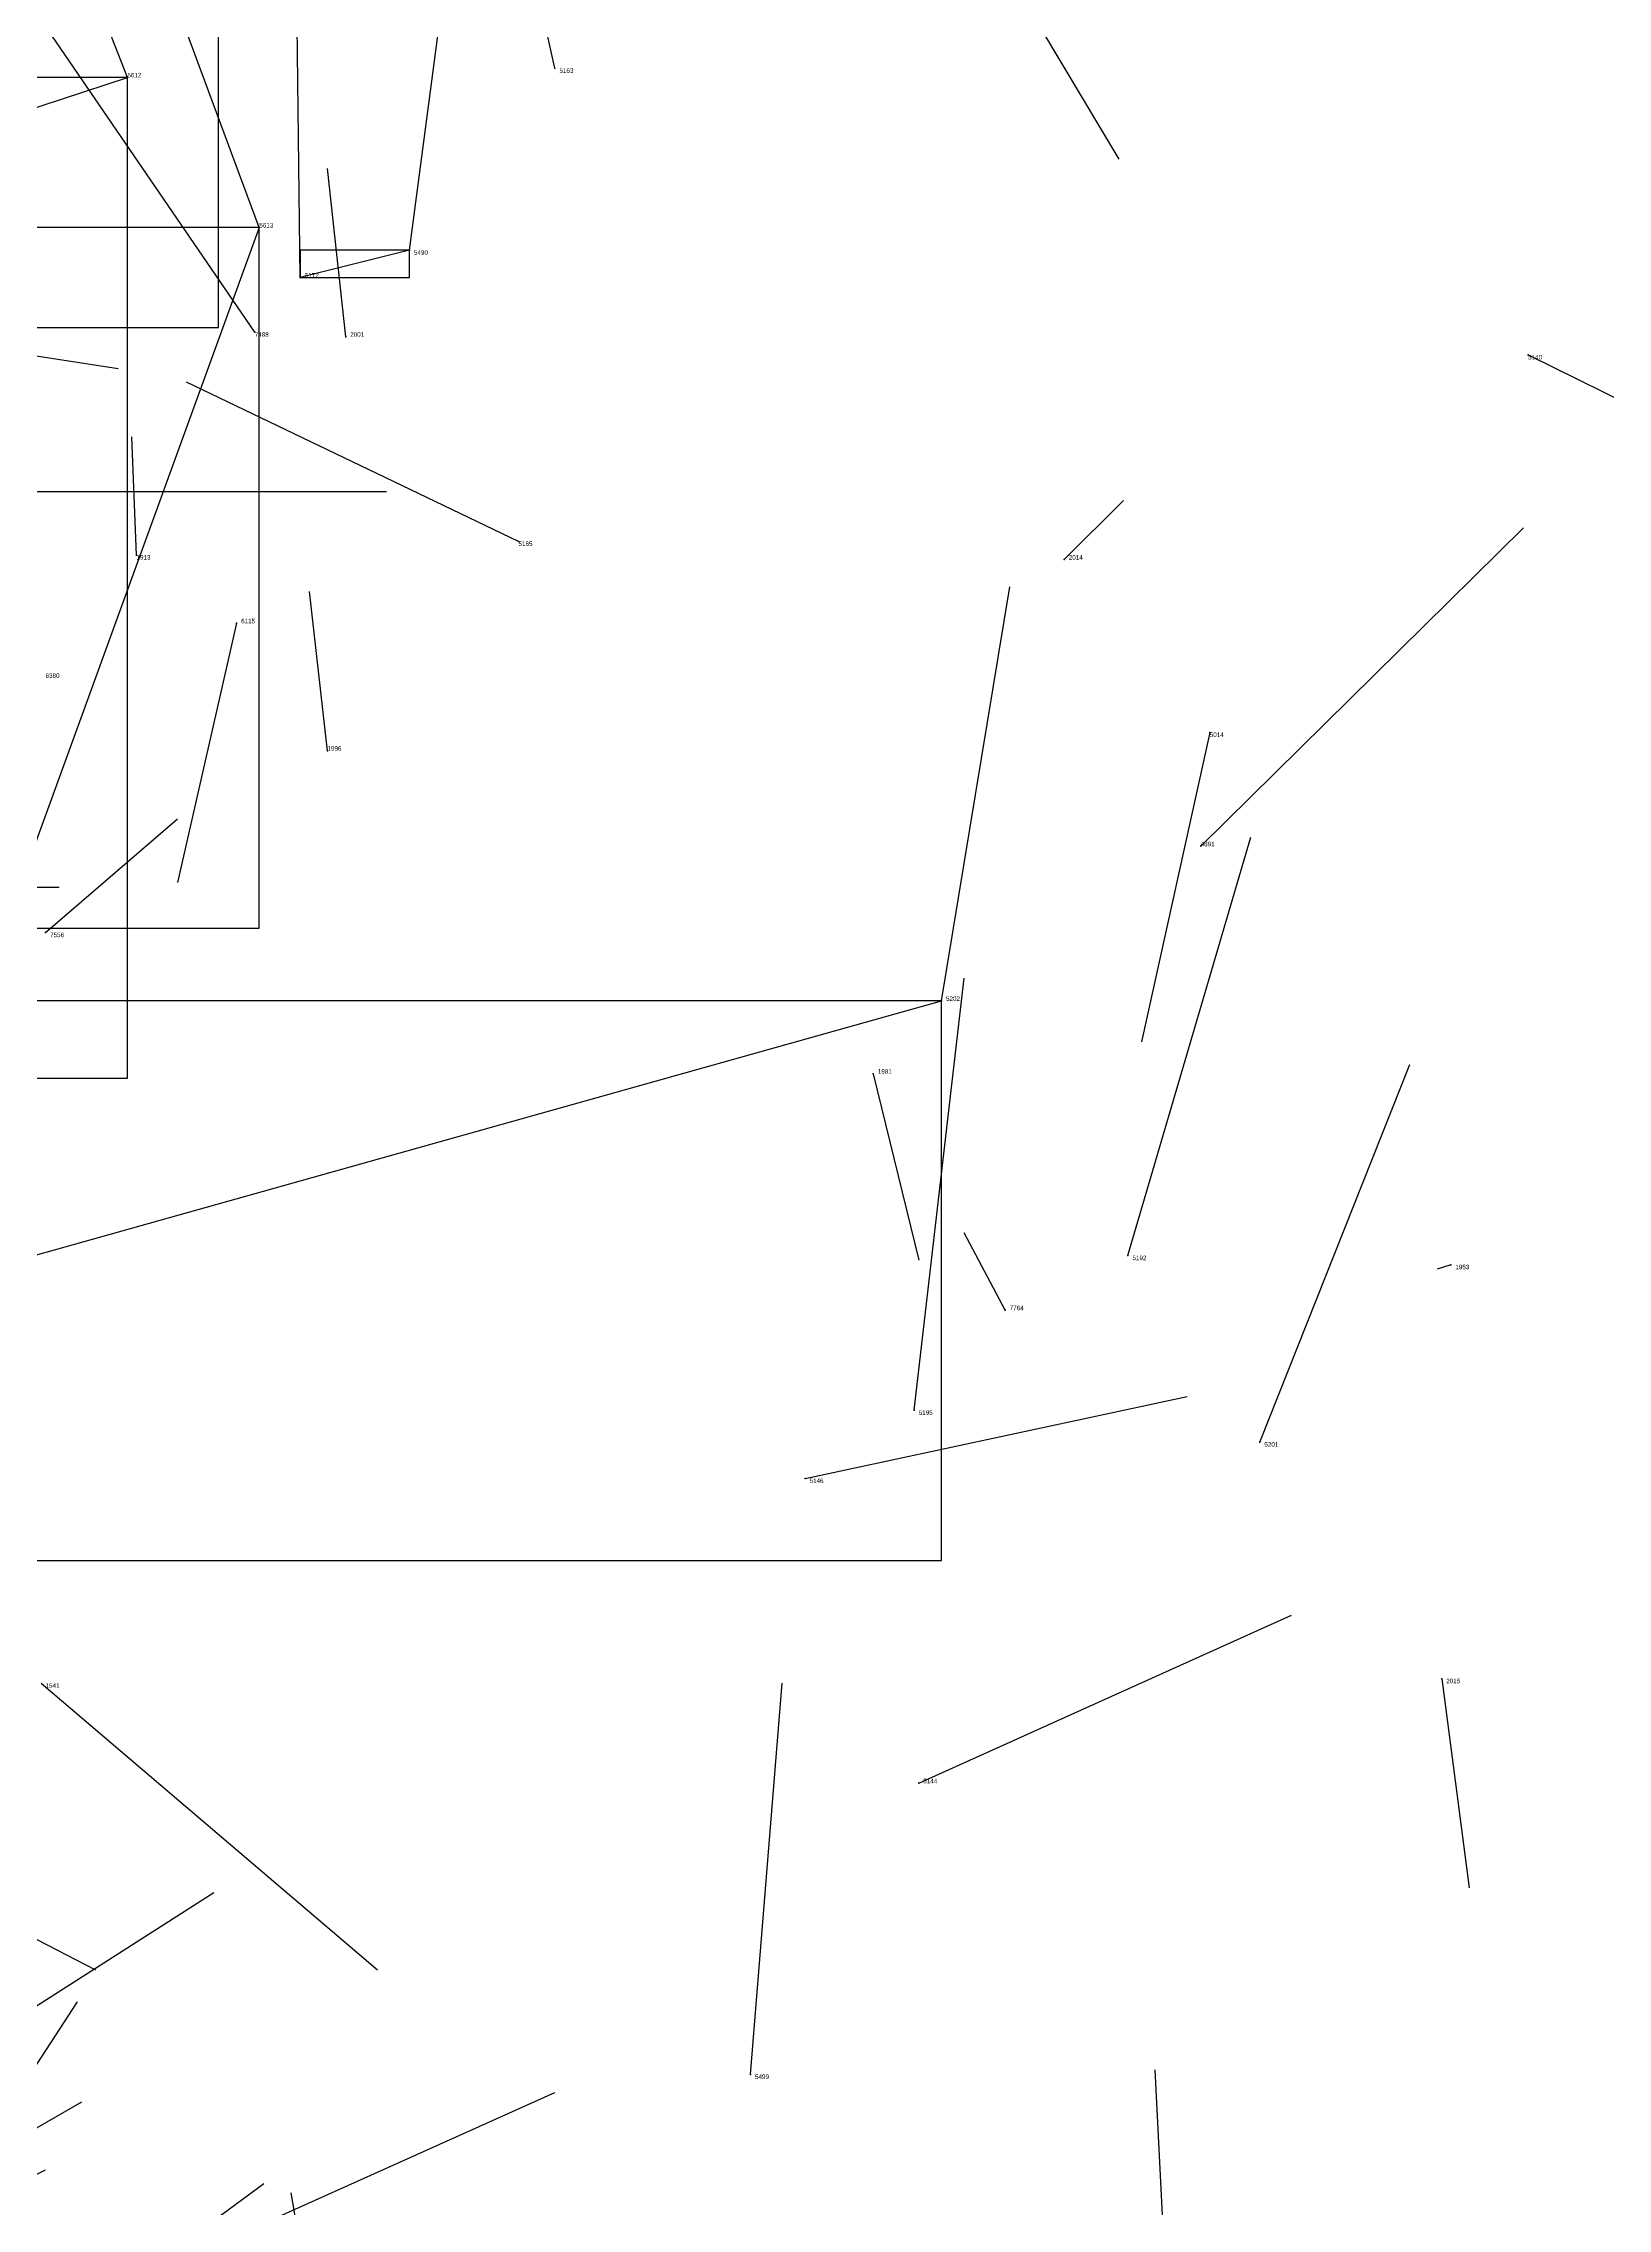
# Model space of a CAD drawing. Extents: x 59.1 to 70.8, y 600.3 to 605.1.
# Drawn here: x 67.8575 to 68.2015, y 603.9315 to 604.4075 of the extents above; entities that cross this region are included whole.
import ezdxf

# ---------------------------------------------------------------- set-up
doc = ezdxf.new("R2010")
doc.units = 0
for name, color, linetype in [('Clients', 3, 'CONTINUOUS'), ('Facilities', 3, 'CONTINUOUS'), ('Facilities_lines', 3, 'CONTINUOUS'), ('Min_max_boxes', 1, 'CONTINUOUS'), ('Normals', 1, 'CONTINUOUS'), ('Source_points', 5, 'CONTINUOUS'), ('Text', 3, 'CONTINUOUS')]:
    doc.layers.add(name, color=color, linetype=linetype)

msp = doc.modelspace()

# ---------------------------------------------------------------- linework, layer by layer
at = {"layer": 'Clients', "color": 5}
for p in [(67.876, 604.4, 454.09), (67.914, 604.356, 453.946), (68.055, 604.197, 453.572)]:
    msp.add_point(p, dxfattribs=at)
at = {"layer": 'Facilities', "color": 3}
for p in [(67.97, 604.402, 457.718), (67.905, 604.367, 454.016), (67.938, 604.362, 453.946), (67.904, 604.344, 459.724), (67.924, 604.343, 449.534), (68.184, 604.339, 456.704), (67.962, 604.298, 457.631), (67.878, 604.295, 449.548), (68.082, 604.294, 449.191), (67.9, 604.28, 457.676), (68.114, 604.256, 457.686), (67.92, 604.252, 449.548), (68.112, 604.231, 458.22), (67.858, 604.212, 461.919), (68.04, 604.181, 449.423), (68.096, 604.141, 453.396), (68.167, 604.139, 449.645), (68.069, 604.129, 462.034), (68.049, 604.107, 453.362), (68.125, 604.1, 453.485), (68.025, 604.092, 456.659), (68.165, 604.048, 449.234), (68.05, 604.025, 456.728), (68.013, 603.961, 453.379)]:
    msp.add_point(p, dxfattribs=at)
at = {"layer": 'Facilities_lines', "color": 3}
for p, q in [((67.544, 604.291, 454.15), (67.876, 604.4, 454.09)), ((67.905, 604.367, 454.016), (67.849, 604.213, 453.686)), ((67.938, 604.362, 453.946), (67.914, 604.356, 453.946)), ((67.713, 604.101, 453.37), (68.055, 604.197, 453.572))]:
    msp.add_line(p, q, dxfattribs=at)
at = {"layer": 'Min_max_boxes', "color": 1}
for p, q in [((67.896, 604.345, 453.831), (67.896, 604.47, 453.831)), ((67.896, 604.345, 454.181), (67.896, 604.47, 454.181)), ((67.876, 604.4, 453.675), (67.391, 604.4, 453.675)), ((67.876, 604.4, 454.215), (67.391, 604.4, 454.215)), ((67.876, 604.18, 453.675), (67.876, 604.4, 453.675)), ((67.876, 604.18, 454.215), (67.876, 604.4, 454.215)), ((67.876, 604.4, 453.675), (67.876, 604.4, 454.215)), ((67.905, 604.367, 453.686), (67.849, 604.367, 453.686)), ((67.905, 604.367, 454.016), (67.849, 604.367, 454.016)), ((67.905, 604.213, 453.686), (67.905, 604.367, 453.686)), ((67.905, 604.213, 454.016), (67.905, 604.367, 454.016)), ((67.905, 604.367, 453.686), (67.905, 604.367, 454.016)), ((67.938, 604.362, 453.946), (67.914, 604.362, 453.946)), ((67.914, 604.362, 453.946), (67.914, 604.356, 453.946)), ((67.938, 604.362, 453.946), (67.914, 604.362, 453.946)), ((67.914, 604.362, 453.946), (67.914, 604.356, 453.946)), ((67.914, 604.362, 453.946), (67.914, 604.362, 453.946)), ((67.938, 604.356, 453.946), (67.938, 604.362, 453.946)), ((67.938, 604.356, 453.946), (67.938, 604.362, 453.946)), ((67.938, 604.362, 453.946), (67.938, 604.362, 453.946)), ((67.914, 604.356, 453.946), (67.938, 604.356, 453.946)), ((67.914, 604.356, 453.946), (67.938, 604.356, 453.946)), ((67.914, 604.356, 453.946), (67.914, 604.356, 453.946)), ((67.938, 604.356, 453.946), (67.938, 604.356, 453.946)), ((67.761, 604.345, 453.831), (67.896, 604.345, 453.831)), ((67.761, 604.345, 454.181), (67.896, 604.345, 454.181)), ((67.896, 604.345, 453.831), (67.896, 604.345, 454.181)), ((67.849, 604.213, 453.686), (67.905, 604.213, 453.686)), ((67.849, 604.213, 454.016), (67.905, 604.213, 454.016)), ((67.905, 604.213, 453.686), (67.905, 604.213, 454.016)), ((68.055, 604.197, 453.253), (67.713, 604.197, 453.253)), ((68.055, 604.197, 453.639), (67.713, 604.197, 453.639)), ((68.055, 604.074, 453.253), (68.055, 604.197, 453.253)), ((68.055, 604.074, 453.639), (68.055, 604.197, 453.639)), ((68.055, 604.197, 453.253), (68.055, 604.197, 453.639)), ((67.391, 604.18, 453.675), (67.876, 604.18, 453.675)), ((67.391, 604.18, 454.215), (67.876, 604.18, 454.215)), ((67.876, 604.18, 453.675), (67.876, 604.18, 454.215)), ((67.713, 604.074, 453.253), (68.055, 604.074, 453.253)), ((67.713, 604.074, 453.639), (68.055, 604.074, 453.639)), ((68.055, 604.074, 453.253), (68.055, 604.074, 453.639))]:
    msp.add_line(p, q, dxfattribs=at)
at = {"layer": 'Normals', "color": 1}
for p, q in [((67.97, 604.402, 457.718), (67.949, 604.496, 457.69)), ((67.876, 604.4, 454.09), (67.842, 604.487, 454.055)), ((67.905, 604.367, 454.016), (67.873, 604.453, 453.975)), ((67.938, 604.362, 453.946), (67.949, 604.445, 453.891)), ((67.914, 604.356, 453.946), (67.913, 604.441, 453.894)), ((68.06, 604.439, 456.822), (68.094, 604.382, 456.897)), ((67.904, 604.344, 459.724), (67.852, 604.42, 459.763)), ((67.924, 604.343, 449.534), (67.92, 604.38, 449.627)), ((67.796, 604.348, 457.588), (67.874, 604.336, 457.527)), ((68.184, 604.339, 456.704), (68.261, 604.301, 456.755)), ((67.962, 604.298, 457.631), (67.889, 604.333, 457.689)), ((67.878, 604.295, 449.548), (67.877, 604.321, 449.645)), ((67.849, 604.309, 448.743), (67.933, 604.309, 448.689)), ((68.082, 604.294, 449.191), (68.095, 604.307, 449.289)), ((68.112, 604.231, 458.22), (68.183, 604.301, 458.224)), ((67.92, 604.252, 449.548), (67.916, 604.287, 449.642)), ((68.055, 604.197, 453.572), (68.07, 604.288, 453.534)), ((67.9, 604.28, 457.676), (67.887, 604.223, 457.757)), ((68.114, 604.256, 457.686), (68.099, 604.188, 457.758)), ((67.858, 604.212, 461.919), (67.887, 604.237, 462.011)), ((68.096, 604.141, 453.396), (68.123, 604.233, 453.367)), ((67.779, 604.222, 448.678), (67.861, 604.222, 448.62)), ((68.049, 604.107, 453.362), (68.06, 604.202, 453.332)), ((68.125, 604.1, 453.485), (68.158, 604.183, 453.44)), ((68.04, 604.181, 449.423), (68.05, 604.14, 449.514)), ((68.069, 604.129, 462.034), (68.06, 604.146, 462.132)), ((68.167, 604.139, 449.645), (68.164, 604.138, 449.745)), ((68.025, 604.092, 456.659), (68.109, 604.11, 456.711)), ((68.05, 604.025, 456.728), (68.132, 604.062, 456.771)), ((67.857, 604.047, 453.154), (67.931, 603.984, 453.133)), ((68.013, 603.961, 453.379), (68.02, 604.047, 453.328)), ((68.165, 604.048, 449.234), (68.171, 604.002, 449.323)), ((67.78, 604.03, 453.087), (67.869, 603.984, 453.085)), ((67.812, 603.948, 452.285), (67.895, 604.001, 452.265)), ((67.811, 603.894, 449.071), (67.865, 603.977, 449.055)), ((68.107, 603.862, 460.054), (68.102, 603.962, 460.062)), ((67.781, 603.906, 451.831), (67.866, 603.955, 451.81)), ((67.883, 603.918, 455.638), (67.97, 603.957, 455.608)), ((67.771, 603.897, 451.753), (67.858, 603.94, 451.727)), ((67.827, 603.879, 451.933), (67.906, 603.937, 451.915)), ((67.923, 603.871, 458.305), (67.912, 603.935, 458.381))]:
    msp.add_line(p, q, dxfattribs=at)
at = {"layer": 'Source_points', "color": 5}
for p in [(67.97, 604.402, 457.718), (67.876, 604.4, 454.09), (67.905, 604.367, 454.016), (67.938, 604.362, 453.946), (67.914, 604.356, 453.946), (67.904, 604.344, 459.724), (67.924, 604.343, 449.534), (68.184, 604.339, 456.704), (67.962, 604.298, 457.631), (67.878, 604.295, 449.548), (68.082, 604.294, 449.191), (67.9, 604.28, 457.676), (68.114, 604.256, 457.686), (67.92, 604.252, 449.548), (68.112, 604.231, 458.22), (67.858, 604.212, 461.919), (68.055, 604.197, 453.572), (68.04, 604.181, 449.423), (68.096, 604.141, 453.396), (68.167, 604.139, 449.645), (68.069, 604.129, 462.034), (68.049, 604.107, 453.362), (68.125, 604.1, 453.485), (68.025, 604.092, 456.659), (68.165, 604.048, 449.234), (68.05, 604.025, 456.728), (68.013, 603.961, 453.379)]:
    msp.add_point(p, dxfattribs=at)

# ---------------------------------------------------------------- texts
at = {"layer": 'Text', "color": 3}
for s, p in [('5612', (67.876, 604.4, 454.09)), ('5163', (67.971, 604.401, 457.718)), ('5613', (67.905, 604.367, 454.016)), ('5490', (67.939, 604.361, 453.946)), ('5172', (67.915, 604.356, 453.946)), ('7488', (67.904, 604.343, 459.724)), ('2001', (67.925, 604.343, 449.534)), ('5140', (68.184, 604.338, 456.704)), ('5165', (67.962, 604.297, 457.631)), ('1913', (67.878, 604.294, 449.548)), ('2014', (68.083, 604.294, 449.191)), ('6115', (67.901, 604.28, 457.676)), ('6380', (67.858, 604.268, 453.688)), ('5014', (68.114, 604.255, 457.686)), ('1996', (67.92, 604.252, 449.548)), ('4891', (68.112, 604.231, 458.22)), ('7556', (67.859, 604.211, 461.919)), ('5202', (68.056, 604.197, 453.572)), ('1981', (68.041, 604.181, 449.423)), ('5192', (68.097, 604.14, 453.396)), ('1953', (68.168, 604.138, 449.645)), ('7764', (68.07, 604.129, 462.034)), ('5195', (68.05, 604.106, 453.362)), ('5201', (68.126, 604.099, 453.485)), ('5146', (68.026, 604.091, 456.659)), ('1541', (67.858, 604.046, 453.154)), ('2015', (68.166, 604.047, 449.234)), ('5144', (68.051, 604.025, 456.728)), ('5499', (68.014, 603.96, 453.379))]:
    msp.add_text(s, height=0.001, dxfattribs=at).set_placement(p)

doc.saveas('drawing.dxf')
